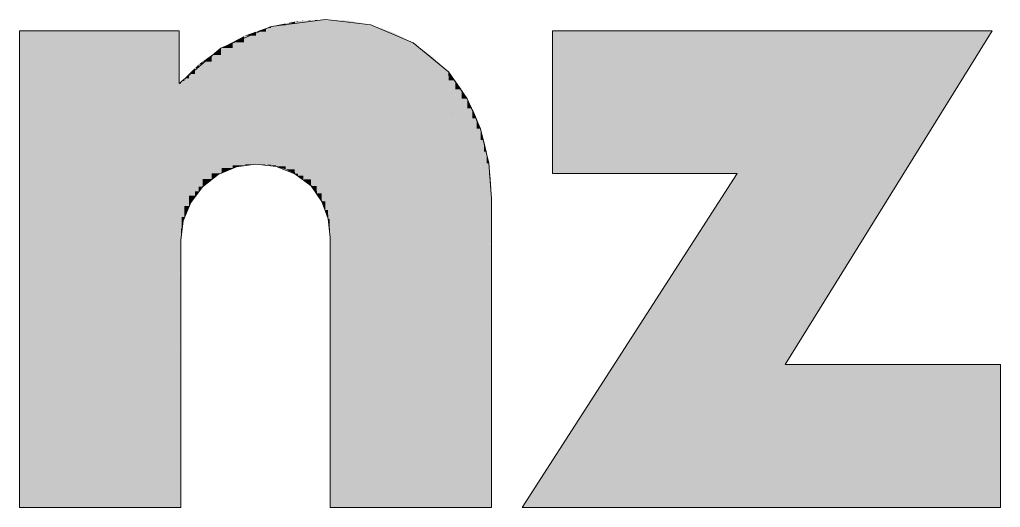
# Model space of a CAD drawing. Extents: x 885 to 2021, y 330 to 1122.
# Drawn here: x 1754.88 to 1760.29, y 648.97 to 651.66 of the extents above; entities that cross this region are included whole.
import ezdxf

# ---------------------------------------------------------------- set-up
doc = ezdxf.new("R2010")
doc.units = 0
doc.layers.get('0').update_dxf_attribs({"lineweight": 18})
doc.layers.add('P11_Plankopf_Ausführung_AF_4_800 Plankopf', color=7, linetype='Continuous', lineweight=25)

# ---------------------------------------------------------------- blocks, each defined once
blk = doc.blocks.new('Referenz-A0T8DI3SAL', base_point=(1729.7843, 502.0648))
at = {"layer": 'P11_Plankopf_Ausführung_AF_4_800 Plankopf', "color": 0, "linetype": 'Continuous', "lineweight": 13, "ltscale": 16.9}
for p, q in [((1756.5645, 651.6605), (1756.2645, 651.6232)), ((1756.8152, 651.631), (1756.5645, 651.6605)), ((1755.7562, 651.5991), (1754.8767, 651.5991)), ((1754.8767, 651.5991), (1754.8767, 648.9697)), ((1755.7562, 651.3075), (1755.7562, 651.5991)), ((1756.2645, 651.6232), (1755.9875, 651.5022)), ((1757.0476, 651.5322), (1756.8152, 651.631)), ((1760.2425, 651.5988), (1757.8178, 651.5988)), ((1757.8178, 651.5988), (1757.8178, 650.811)), ((1759.1018, 649.7575), (1760.2425, 651.5988)), ((1755.9875, 651.5022), (1755.7562, 651.3075)), ((1757.2429, 651.3721), (1757.0476, 651.5322)), ((1757.3467, 651.2239), (1757.2429, 651.3721)), ((1757.4198, 651.0584), (1757.3467, 651.2239)), ((1757.4657, 650.8682), (1757.4198, 651.0584)), ((1756.073, 650.8476), (1755.9727, 650.8053)), ((1756.1808, 650.8625), (1756.073, 650.8476)), ((1756.292, 650.8511), (1756.1808, 650.8625)), ((1756.396, 650.8102), (1756.292, 650.8511)), ((1757.4801, 650.6732), (1757.4657, 650.8682)), ((1755.9727, 650.8053), (1755.8867, 650.7386)), ((1756.4852, 650.7429), (1756.396, 650.8102)), ((1758.8358, 650.811), (1757.649, 648.9697)), ((1757.8178, 650.811), (1758.8358, 650.811)), ((1755.8867, 650.7386), (1755.821, 650.6518)), ((1756.5439, 650.6579), (1756.4852, 650.7429)), ((1757.4801, 648.9697), (1757.4801, 650.6732)), ((1755.821, 650.6518), (1755.78, 650.551)), ((1756.5796, 650.5611), (1756.5439, 650.6579)), ((1755.78, 650.551), (1755.7664, 650.443)), ((1756.59, 650.4583), (1756.5796, 650.5611)), ((1756.59, 650.4583), (1756.59, 648.9697)), ((1755.7664, 648.9697), (1755.7664, 650.443)), ((1760.2886, 649.7575), (1759.1018, 649.7575)), ((1760.2886, 648.9697), (1760.2886, 649.7575)), ((1754.8767, 648.9697), (1755.7664, 648.9697)), ((1756.59, 648.9697), (1757.4801, 648.9697)), ((1757.649, 648.9697), (1760.2886, 648.9697))]:
    blk.add_line(p, q, dxfattribs=at)
at = {"layer": 'P11_Plankopf_Ausführung_AF_4_800 Plankopf', "color": 0, "linetype": 'Continuous', "lineweight": 0, "ltscale": 0.0169}
for points in [[(1756.396, 651.6392), (1756.3454, 651.6392), (1756.396, 651.6492)], [(1756.4131, 651.6492), (1756.396, 651.6492), (1756.4131, 651.6526)], [(1756.4129, 650.8102), (1756.396, 650.8102), (1756.396, 651.6492)], [(1756.4131, 650.799), (1756.4131, 651.6492), (1756.396, 651.6492)], [(1756.4429, 651.6526), (1756.4131, 651.6526), (1756.4429, 651.6542)], [(1756.4422, 650.799), (1756.4131, 650.799), (1756.4131, 651.6526)], [(1756.4429, 650.7796), (1756.4429, 651.6526), (1756.4131, 651.6526)], [(1756.4852, 651.6542), (1756.4429, 651.6542), (1756.4852, 651.6564)], [(1756.4835, 650.7796), (1756.4429, 650.7796), (1756.4429, 651.6542)], [(1756.4852, 650.7429), (1756.4852, 651.6542), (1756.4429, 651.6542)], [(1756.5172, 651.6564), (1756.4852, 651.6564), (1756.5172, 651.658)], [(1756.5158, 650.7429), (1756.4852, 650.7429), (1756.4852, 651.6564)], [(1756.5172, 650.7023), (1756.5172, 651.6564), (1756.4852, 651.6564)], [(1756.5439, 651.658), (1756.5172, 651.658), (1756.5439, 651.6594)], [(1756.5427, 650.7023), (1756.5172, 650.7023), (1756.5172, 651.658)], [(1756.5439, 650.6579), (1756.5439, 651.658), (1756.5172, 651.658)], [(1756.5645, 651.6594), (1756.5439, 651.6594), (1756.5645, 651.6605)], [(1756.5636, 650.6579), (1756.5439, 650.6579), (1756.5439, 651.6594)], [(1756.5645, 650.6113), (1756.5645, 651.6594), (1756.5439, 651.6594)], [(1756.5648, 650.6113), (1756.5645, 650.6113), (1756.5645, 651.6605)], [(1756.5648, 650.6106), (1756.5648, 651.6605), (1756.5645, 651.6605)], [(1756.5648, 651.6605), (1756.5645, 651.6605), (1756.5645, 651.6605)], [(1756.5789, 650.6106), (1756.5648, 650.6106), (1756.5648, 651.6605)], [(1756.5796, 651.6598), (1756.5648, 651.6598), (1756.5648, 651.6605)], [(1756.5796, 650.5611), (1756.5796, 651.6598), (1756.5648, 651.6598)], [(1756.5877, 650.5611), (1756.5796, 650.5611), (1756.5796, 651.6598)], [(1756.588, 651.6594), (1756.5796, 651.6594), (1756.5796, 651.6598)], [(1756.588, 650.51), (1756.588, 651.6594), (1756.5796, 651.6594)], [(1756.59, 650.51), (1756.588, 650.51), (1756.588, 651.6594)], [(1756.59, 651.6593), (1756.588, 651.6593), (1756.588, 651.6594)], [(1756.59, 650.4583), (1756.59, 651.6593), (1756.588, 651.6593)], [(1756.6351, 650.4583), (1756.59, 650.4583), (1756.59, 651.6593)], [(1756.6909, 651.6547), (1756.5902, 651.6547), (1756.59, 651.6593)], [(1756.6909, 648.9697), (1756.6909, 651.6547), (1756.5902, 651.6547)], [(1756.6909, 648.9697), (1756.8152, 648.9697), (1756.6909, 651.6547)], [(1756.8152, 651.631), (1756.692, 651.631), (1756.6909, 651.6547)], [(1754.8767, 648.9697), (1755.7562, 648.9697), (1754.8767, 651.5991)], [(1755.7562, 651.3075), (1755.7562, 651.5991), (1754.8767, 651.5991)], [(1755.7562, 651.3075), (1754.9742, 651.3075), (1754.8767, 651.5991)], [(1756.1808, 651.5727), (1756.1216, 651.5727), (1756.1808, 651.5936)], [(1756.2368, 651.5936), (1756.1808, 651.5936), (1756.2368, 651.6134)], [(1756.2366, 650.8625), (1756.1808, 650.8625), (1756.1808, 651.5936)], [(1756.2368, 650.8606), (1756.2368, 651.5936), (1756.1808, 651.5936)], [(1756.2645, 651.6134), (1756.2368, 651.6134), (1756.2645, 651.6232)], [(1756.2643, 650.8606), (1756.2368, 650.8606), (1756.2368, 651.6134)], [(1756.2645, 650.8558), (1756.2645, 651.6134), (1756.2368, 651.6134)], [(1756.292, 651.6232), (1756.2645, 651.6232), (1756.292, 651.6286)], [(1756.2918, 650.8558), (1756.2645, 650.8558), (1756.2645, 651.6232)], [(1756.292, 650.8511), (1756.292, 651.6232), (1756.2645, 651.6232)], [(1756.3454, 651.6286), (1756.292, 651.6286), (1756.3454, 651.6392)], [(1756.3442, 650.8511), (1756.292, 650.8511), (1756.292, 651.6286)], [(1756.3454, 650.8342), (1756.3454, 651.6286), (1756.292, 651.6286)], [(1756.3945, 650.8342), (1756.3454, 650.8342), (1756.3454, 651.6392)], [(1756.396, 650.8102), (1756.396, 651.6392), (1756.3454, 651.6392)], [(1756.8152, 648.9697), (1756.8152, 651.631), (1756.692, 651.631)], [(1756.8152, 648.9697), (1756.935, 648.9697), (1756.8152, 651.631)], [(1756.935, 651.5899), (1756.8171, 651.5899), (1756.8152, 651.631)], [(1757.8178, 650.811), (1758.8358, 650.811), (1757.8178, 651.5988)], [(1758.8358, 650.811), (1758.8358, 651.5988), (1757.8178, 651.5988)], [(1758.8358, 648.9697), (1759.1018, 648.9697), (1758.8358, 651.5988)], [(1759.1018, 648.9697), (1759.1018, 651.5988), (1758.8358, 651.5988)], [(1759.1018, 649.7575), (1760.2425, 651.5988), (1759.1018, 651.5988)], [(1756.1156, 651.5361), (1756.0521, 651.5361), (1756.1156, 651.5695)], [(1756.1216, 651.5695), (1756.1156, 651.5695), (1756.1216, 651.5727)], [(1756.1216, 650.8574), (1756.1156, 650.8574), (1756.1156, 651.5695)], [(1756.1216, 650.8574), (1756.1216, 651.5695), (1756.1156, 651.5695)], [(1756.1808, 650.8625), (1756.1216, 650.8625), (1756.1216, 651.5727)], [(1756.1808, 650.8625), (1756.1808, 651.5727), (1756.1216, 651.5727)], [(1756.935, 648.9697), (1756.935, 651.5899), (1756.8171, 651.5899)], [(1756.935, 648.9697), (1757.0476, 648.9697), (1756.935, 651.5899)], [(1757.0476, 651.5322), (1756.9374, 651.5322), (1756.935, 651.5899)], [(1755.9875, 651.465), (1755.9362, 651.465), (1755.9875, 651.5022)], [(1755.9918, 651.5022), (1755.9875, 651.5022), (1755.9918, 651.5045)], [(1755.9918, 650.8159), (1755.9875, 650.8159), (1755.9875, 651.5022)], [(1755.9918, 650.8159), (1755.9918, 651.5022), (1755.9875, 651.5022)], [(1756.0521, 651.5045), (1755.9918, 651.5045), (1756.0521, 651.5361)], [(1756.0521, 650.8413), (1755.9918, 650.8413), (1755.9918, 651.5045)], [(1756.0521, 650.8413), (1756.0521, 651.5045), (1755.9918, 651.5045)], [(1756.1156, 650.8569), (1756.0521, 650.8569), (1756.0521, 651.5361)], [(1756.1156, 650.8569), (1756.1156, 651.5361), (1756.0521, 651.5361)], [(1757.0476, 648.9697), (1757.0476, 651.5322), (1756.9374, 651.5322)], [(1757.0476, 648.9697), (1757.151, 648.9697), (1757.0476, 651.5322)], [(1757.151, 651.4591), (1757.0506, 651.4591), (1757.0476, 651.5322)], [(1755.8867, 651.4132), (1755.8648, 651.4132), (1755.8867, 651.4291)], [(1755.9362, 651.4291), (1755.8867, 651.4291), (1755.9362, 651.465)], [(1755.9362, 650.7813), (1755.8867, 650.7813), (1755.8867, 651.4291)], [(1755.9362, 650.7813), (1755.9362, 651.4291), (1755.8867, 651.4291)], [(1755.9875, 650.8132), (1755.9362, 650.8132), (1755.9362, 651.465)], [(1755.9875, 650.8132), (1755.9875, 651.465), (1755.9362, 651.465)], [(1757.151, 648.9697), (1757.151, 651.4591), (1757.0506, 651.4591)], [(1757.151, 648.9697), (1757.2429, 648.9697), (1757.151, 651.4591)], [(1757.2429, 651.3721), (1757.1542, 651.3721), (1757.151, 651.4591)], [(1755.8446, 651.3606), (1755.8107, 651.3606), (1755.8446, 651.3935)], [(1755.8648, 651.3935), (1755.8446, 651.3935), (1755.8648, 651.4132)], [(1755.8648, 650.7126), (1755.8446, 650.7126), (1755.8446, 651.3935)], [(1755.8648, 650.7126), (1755.8648, 651.3935), (1755.8446, 651.3935)], [(1755.8867, 650.7386), (1755.8648, 650.7386), (1755.8648, 651.4132)], [(1755.8867, 650.7386), (1755.8867, 651.4132), (1755.8648, 651.4132)], [(1755.7712, 651.3175), (1755.7664, 651.3175), (1755.7712, 651.3221)], [(1755.7861, 651.3221), (1755.7712, 651.3221), (1755.7861, 651.3366)], [(1755.7861, 650.572), (1755.7712, 650.572), (1755.7712, 651.3221)], [(1755.7861, 650.572), (1755.7861, 651.3221), (1755.7712, 651.3221)], [(1755.8107, 651.3366), (1755.7861, 651.3366), (1755.8107, 651.3606)], [(1755.8107, 650.6326), (1755.7861, 650.6326), (1755.7861, 651.3366)], [(1755.8107, 650.6326), (1755.8107, 651.3366), (1755.7861, 651.3366)], [(1755.8446, 650.6885), (1755.8107, 650.6885), (1755.8107, 651.3606)], [(1755.8446, 650.6885), (1755.8446, 651.3606), (1755.8107, 651.3606)], [(1757.2429, 648.9697), (1757.2429, 651.3721), (1757.1542, 651.3721)], [(1757.2429, 648.9697), (1757.2807, 648.9697), (1757.2429, 651.3721)], [(1757.2807, 651.325), (1757.2437, 651.325), (1757.2429, 651.3721)], [(1757.2807, 648.9697), (1757.2807, 651.325), (1757.2437, 651.325)], [(1757.2807, 648.9697), (1757.3154, 648.9697), (1757.2807, 651.325)], [(1757.3154, 651.2755), (1757.2815, 651.2755), (1757.2807, 651.325)], [(1755.7562, 648.9697), (1755.7562, 651.3075), (1754.9742, 651.3075)], [(1755.7664, 651.3075), (1755.7562, 651.3075), (1755.7664, 651.3175)], [(1755.7562, 648.9697), (1755.7664, 648.9697), (1755.7562, 651.3075)], [(1755.7664, 650.443), (1755.7664, 651.3075), (1755.7562, 651.3075)], [(1755.7664, 650.443), (1755.76, 650.443), (1755.7562, 651.3075)], [(1755.7712, 650.5082), (1755.7664, 650.5082), (1755.7664, 651.3175)], [(1755.7712, 650.5082), (1755.7712, 651.3175), (1755.7664, 651.3175)], [(1757.3154, 648.9697), (1757.3154, 651.2755), (1757.2815, 651.2755)], [(1757.3154, 648.9697), (1757.3467, 648.9697), (1757.3154, 651.2755)], [(1757.3467, 651.2239), (1757.3161, 651.2239), (1757.3154, 651.2755)], [(1757.3467, 648.9697), (1757.3467, 651.2239), (1757.3161, 651.2239)], [(1757.3467, 648.9697), (1757.3747, 648.9697), (1757.3467, 651.2239)], [(1757.3747, 651.1704), (1757.3474, 651.1704), (1757.3467, 651.2239)], [(1757.3747, 648.9697), (1757.3747, 651.1704), (1757.3474, 651.1704)], [(1757.3747, 648.9697), (1757.3991, 648.9697), (1757.3747, 651.1704)], [(1757.3991, 651.1151), (1757.3753, 651.1151), (1757.3747, 651.1704)], [(1757.3991, 648.9697), (1757.3991, 651.1151), (1757.3753, 651.1151)], [(1757.3991, 648.9697), (1757.4198, 648.9697), (1757.3991, 651.1151)], [(1757.4198, 651.0584), (1757.3996, 651.0584), (1757.3991, 651.1151)], [(1757.4198, 648.9697), (1757.4198, 651.0584), (1757.3996, 651.0584)], [(1757.4198, 648.9697), (1757.4385, 648.9697), (1757.4198, 651.0584)], [(1757.4385, 650.9959), (1757.4204, 650.9959), (1757.4198, 651.0584)], [(1757.4385, 648.9697), (1757.4385, 650.9959), (1757.4204, 650.9959)], [(1757.4385, 648.9697), (1757.4538, 648.9697), (1757.4385, 650.9959)], [(1757.4538, 650.9324), (1757.439, 650.9324), (1757.4385, 650.9959)], [(1757.4538, 648.9697), (1757.4538, 650.9324), (1757.439, 650.9324)], [(1757.4538, 648.9697), (1757.4657, 648.9697), (1757.4538, 650.9324)], [(1757.4657, 650.8682), (1757.4542, 650.8682), (1757.4538, 650.9324)], [(1755.9918, 650.8159), (1756.0521, 650.8413), (1755.9918, 650.8413)], [(1756.0521, 650.8413), (1756.1156, 650.8569), (1756.0521, 650.8569)], [(1756.1156, 650.8569), (1756.1216, 650.8574), (1756.1156, 650.8574)], [(1756.1216, 650.8574), (1756.1808, 650.8625), (1756.1216, 650.8625)], [(1756.2368, 650.8606), (1756.2366, 650.8625), (1756.1808, 650.8625)], [(1756.2645, 650.8558), (1756.2643, 650.8606), (1756.2368, 650.8606)], [(1756.292, 650.8511), (1756.2918, 650.8558), (1756.2645, 650.8558)], [(1756.3454, 650.8342), (1756.3442, 650.8511), (1756.292, 650.8511)], [(1756.396, 650.8102), (1756.3945, 650.8342), (1756.3454, 650.8342)], [(1757.4657, 648.9697), (1757.4657, 650.8682), (1757.4542, 650.8682)], [(1757.4657, 648.9697), (1757.474, 648.9697), (1757.4657, 650.8682)], [(1757.474, 650.8035), (1757.466, 650.8035), (1757.4657, 650.8682)], [(1755.8867, 650.7386), (1755.9362, 650.7813), (1755.8867, 650.7813)], [(1755.9362, 650.7813), (1755.9875, 650.8132), (1755.9362, 650.8132)], [(1755.9875, 650.8132), (1755.9918, 650.8159), (1755.9875, 650.8159)], [(1756.4131, 650.799), (1756.4129, 650.8102), (1756.396, 650.8102)], [(1756.4429, 650.7796), (1756.4422, 650.799), (1756.4131, 650.799)], [(1756.4852, 650.7429), (1756.4835, 650.7796), (1756.4429, 650.7796)], [(1757.474, 648.9697), (1757.474, 650.8035), (1757.466, 650.8035)], [(1757.474, 648.9697), (1757.4789, 648.9697), (1757.474, 650.8035)], [(1757.4789, 650.7384), (1757.4742, 650.7384), (1757.474, 650.8035)], [(1757.649, 648.9697), (1758.8358, 648.9697), (1758.8358, 650.811)], [(1755.8648, 650.7126), (1755.8867, 650.7386), (1755.8648, 650.7386)], [(1756.5172, 650.7023), (1756.5158, 650.7429), (1756.4852, 650.7429)], [(1757.4789, 648.9697), (1757.4789, 650.7384), (1757.4742, 650.7384)], [(1757.4789, 648.9697), (1757.4801, 648.9697), (1757.4789, 650.7384)], [(1757.4801, 650.6732), (1757.4789, 650.6732), (1757.4789, 650.7384)], [(1755.8107, 650.6326), (1755.8446, 650.6885), (1755.8107, 650.6885)], [(1755.8446, 650.6885), (1755.8648, 650.7126), (1755.8446, 650.7126)], [(1756.5439, 650.6579), (1756.5427, 650.7023), (1756.5172, 650.7023)], [(1757.4801, 648.9697), (1757.4801, 650.6732), (1757.4789, 650.6732)], [(1755.7861, 650.572), (1755.8107, 650.6326), (1755.7861, 650.6326)], [(1756.5645, 650.6113), (1756.5636, 650.6579), (1756.5439, 650.6579)], [(1755.7712, 650.5082), (1755.7861, 650.572), (1755.7712, 650.572)], [(1756.5648, 650.6106), (1756.5648, 650.6113), (1756.5645, 650.6113)], [(1756.5796, 650.5611), (1756.5789, 650.6106), (1756.5648, 650.6106)], [(1756.588, 650.51), (1756.5877, 650.5611), (1756.5796, 650.5611)], [(1756.59, 650.4583), (1756.59, 650.51), (1756.588, 650.51)], [(1755.7664, 650.443), (1755.7712, 650.5082), (1755.7664, 650.5082)], [(1756.6909, 648.9697), (1756.6351, 650.4583), (1756.59, 650.4583)], [(1756.59, 648.9697), (1756.6909, 648.9697), (1756.59, 650.4583)], [(1755.7664, 648.9697), (1755.7664, 650.443), (1755.76, 650.443)], [(1759.1018, 648.9697), (1760.2886, 648.9697), (1759.1018, 649.7575)], [(1760.2886, 648.9697), (1760.2886, 649.7575), (1759.1018, 649.7575)]]:
    blk.add_solid(points, dxfattribs=at)

msp = doc.modelspace()

# ---------------------------------------------------------------- block references
at = {"color": 8, "lineweight": 25, "ltscale": 0.25, "true_color": 0x808080}
msp.add_blockref('Referenz-A0T8DI3SAL', (1729.7843, 502.0648), dxfattribs=at)

doc.saveas('drawing.dxf')
